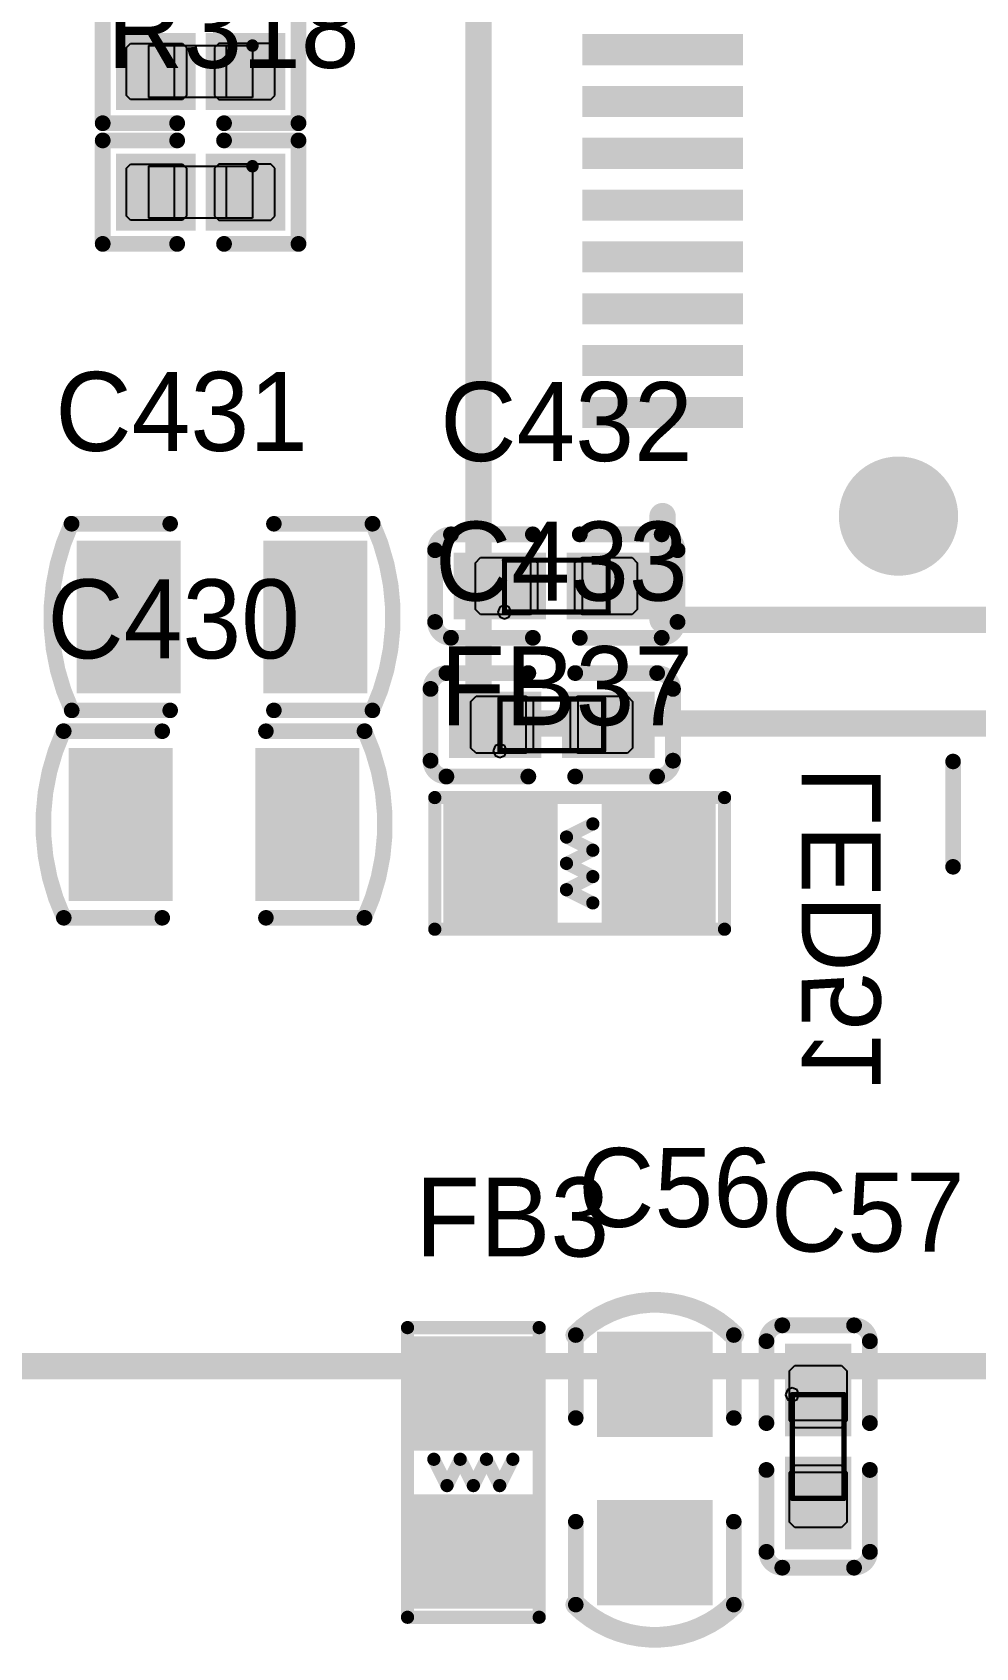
# Model space of a CAD drawing. Header units: millimetres. Extents: x 892 to 1144, y 1011 to 1123.
# Drawn here: x 927.07 to 936.17, y 1060.21 to 1075.79 of the extents above; entities that cross this region are included whole.
import ezdxf

# ---------------------------------------------------------------- set-up
doc = ezdxf.new("R2010")
doc.units = ezdxf.units.MM
for name, color, linetype in [('BottomLayer', 5, 'Continuous'), ('BottomOverlay', 54, 'Continuous'), ('BottomPaste', 16, 'Continuous'), ('BottomSolder', 6, 'Continuous'), ('Mechanical12', 56, 'Continuous'), ('Mechanical15', 56, 'Continuous'), ('Mechanical4', 56, 'Continuous'), ('Mechanical5', 56, 'Continuous'), ('Mechanical6', 56, 'Continuous'), ('MultiLayer', 9, 'Continuous'), ('TopLayer', 1, 'Continuous'), ('TopOverlay', 2, 'Continuous'), ('TopPaste', 8, 'Continuous'), ('TopSolder', 216, 'Continuous')]:
    doc.layers.add(name, color=color, linetype=linetype)

msp = doc.modelspace()

# ---------------------------------------------------------------- linework, layer by layer
at = {"layer": 'BottomLayer', "const_width": 0.575}
msp.add_lwpolyline([(935.137, 1071.125, 1), (935.712, 1071.125, 1)], format="xyb", close=True, dxfattribs=at)
at = {"layer": 'BottomLayer'}
for points in [[(933.925, 1075.475), (933.925, 1075.775), (932.375, 1075.475), (932.375, 1075.775)], [(933.925, 1074.975), (933.925, 1075.275), (932.375, 1074.975), (932.375, 1075.275)], [(933.925, 1074.475), (933.925, 1074.775), (932.375, 1074.475), (932.375, 1074.775)], [(933.925, 1073.975), (933.925, 1074.275), (932.375, 1073.975), (932.375, 1074.275)], [(933.925, 1073.475), (933.925, 1073.775), (932.375, 1073.475), (932.375, 1073.775)], [(933.925, 1072.975), (933.925, 1073.275), (932.375, 1072.975), (932.375, 1073.275)], [(933.925, 1072.475), (933.925, 1072.775), (932.375, 1072.475), (932.375, 1072.775)], [(933.925, 1071.975), (933.925, 1072.275), (932.375, 1071.975), (932.375, 1072.275)]]:
    msp.add_solid(points, dxfattribs=at)
at = {"layer": 'BottomOverlay'}
for points, const_width in [([(933.15, 1070.125), (933.15, 1071.125)], 0.254), ([(933.15, 1070.125), (938.125, 1070.125)], 0.254), ([(935.951, 1067.742), (935.951, 1068.758)], 0.15), ([(892.125, 1062.925), (937.125, 1062.925)], 0.254)]:
    msp.add_lwpolyline(points, dxfattribs=dict(at, const_width=const_width))
for points, const_width in [([(933.086, 1071.125, 1), (933.213, 1071.125, 1)], 0.127), ([(933.086, 1070.125, 1), (933.213, 1070.125, 1)], 0.127), ([(933.086, 1070.125, 1), (933.213, 1070.125, 1)], 0.127), ([(935.913, 1068.758, 1), (935.988, 1068.758, 1)], 0.075), ([(935.913, 1067.742, 1), (935.988, 1067.742, 1)], 0.075)]:
    msp.add_lwpolyline(points, format="xyb", close=True, dxfattribs=dict(at, const_width=const_width))
at = {"layer": 'BottomPaste'}
for points in [[(933.925, 1075.475), (933.925, 1075.775), (932.375, 1075.475), (932.375, 1075.775)], [(933.925, 1074.975), (933.925, 1075.275), (932.375, 1074.975), (932.375, 1075.275)], [(933.925, 1074.475), (933.925, 1074.775), (932.375, 1074.475), (932.375, 1074.775)], [(933.925, 1073.975), (933.925, 1074.275), (932.375, 1073.975), (932.375, 1074.275)], [(933.925, 1073.475), (933.925, 1073.775), (932.375, 1073.475), (932.375, 1073.775)], [(933.925, 1072.975), (933.925, 1073.275), (932.375, 1072.975), (932.375, 1073.275)], [(933.925, 1072.475), (933.925, 1072.775), (932.375, 1072.475), (932.375, 1072.775)], [(933.925, 1071.975), (933.925, 1072.275), (932.375, 1071.975), (932.375, 1072.275)]]:
    msp.add_solid(points, dxfattribs=at)
at = {"layer": 'BottomSolder', "const_width": 0.575}
msp.add_lwpolyline([(935.137, 1071.125, 1), (935.712, 1071.125, 1)], format="xyb", close=True, dxfattribs=at)
at = {"layer": 'BottomSolder'}
for points in [[(933.925, 1075.475), (933.925, 1075.775), (932.375, 1075.475), (932.375, 1075.775)], [(933.925, 1074.975), (933.925, 1075.275), (932.375, 1074.975), (932.375, 1075.275)], [(933.925, 1074.475), (933.925, 1074.775), (932.375, 1074.475), (932.375, 1074.775)], [(933.925, 1073.975), (933.925, 1074.275), (932.375, 1073.975), (932.375, 1074.275)], [(933.925, 1073.475), (933.925, 1073.775), (932.375, 1073.475), (932.375, 1073.775)], [(933.925, 1072.975), (933.925, 1073.275), (932.375, 1072.975), (932.375, 1073.275)], [(933.925, 1072.475), (933.925, 1072.775), (932.375, 1072.475), (932.375, 1072.775)], [(933.925, 1071.975), (933.925, 1072.275), (932.375, 1071.975), (932.375, 1072.275)]]:
    msp.add_solid(points, dxfattribs=at)
at = {"layer": 'Mechanical12', "const_width": 0.254}
for points in [[(931.375, 1069.125), (931.375, 1093.125)], [(931.375, 1069.125), (942.775, 1069.125)]]:
    msp.add_lwpolyline(points, dxfattribs=at)
at = {"layer": 'Mechanical12', "const_width": 0.127}
msp.add_lwpolyline([(931.311, 1069.125, 1), (931.438, 1069.125, 1)], format="xyb", close=True, dxfattribs=at)
msp.add_lwpolyline([(931.311, 1069.125, 1), (931.438, 1069.125, 1)], format="xyb", close=True, dxfattribs=at)
at = {"layer": 'Mechanical15'}
for p, q in [((931.625, 1070.2), (931.625, 1070.7)), ((931.625, 1070.7), (931.875, 1070.7)), ((931.875, 1070.7), (931.875, 1070.2)), ((932.625, 1070.7), (932.375, 1070.7)), ((932.375, 1070.7), (932.375, 1070.2)), ((932.625, 1070.2), (932.625, 1070.7)), ((931.579, 1070.246), (931.56, 1070.2)), ((931.625, 1070.265), (931.579, 1070.246)), ((931.671, 1070.246), (931.625, 1070.265)), ((931.69, 1070.2), (931.671, 1070.246)), ((931.56, 1070.2), (931.56, 1070.2)), ((931.56, 1070.2), (931.579, 1070.154)), ((931.579, 1070.154), (931.625, 1070.135)), ((931.875, 1070.2), (931.625, 1070.2)), ((931.625, 1070.135), (931.671, 1070.154)), ((931.671, 1070.154), (931.69, 1070.2)), ((931.69, 1070.2), (931.69, 1070.2)), ((932.375, 1070.2), (932.625, 1070.2)), ((931.581, 1068.862), (931.581, 1069.362)), ((931.581, 1069.362), (931.831, 1069.362)), ((931.831, 1069.362), (931.831, 1068.862)), ((932.581, 1069.362), (932.331, 1069.362)), ((932.331, 1069.362), (932.331, 1068.862)), ((932.581, 1068.862), (932.581, 1069.362)), ((931.535, 1068.908), (931.516, 1068.862)), ((931.516, 1068.862), (931.516, 1068.862)), ((931.516, 1068.862), (931.535, 1068.816)), ((931.581, 1068.927), (931.535, 1068.908)), ((931.535, 1068.816), (931.581, 1068.797)), ((931.627, 1068.908), (931.581, 1068.927)), ((931.831, 1068.862), (931.581, 1068.862)), ((931.581, 1068.797), (931.627, 1068.816)), ((931.646, 1068.862), (931.627, 1068.908)), ((931.627, 1068.816), (931.646, 1068.862)), ((931.646, 1068.862), (931.646, 1068.862)), ((932.331, 1068.862), (932.581, 1068.862)), ((934.354, 1062.696), (934.335, 1062.65)), ((934.335, 1062.65), (934.354, 1062.604)), ((934.4, 1062.715), (934.354, 1062.696)), ((934.354, 1062.604), (934.4, 1062.585)), ((934.446, 1062.696), (934.4, 1062.715)), ((934.4, 1062.715), (934.4, 1062.715)), ((934.4, 1062.4), (934.4, 1062.65)), ((934.4, 1062.65), (934.9, 1062.65)), ((934.4, 1062.585), (934.446, 1062.604)), ((934.4, 1062.585), (934.4, 1062.585)), ((934.465, 1062.65), (934.446, 1062.696)), ((934.446, 1062.604), (934.465, 1062.65)), ((934.9, 1062.65), (934.9, 1062.4)), ((934.9, 1062.4), (934.4, 1062.4)), ((934.4, 1061.9), (934.4, 1061.65)), ((934.9, 1061.9), (934.4, 1061.9)), ((934.9, 1061.65), (934.9, 1061.9)), ((934.4, 1061.65), (934.9, 1061.65))]:
    msp.add_line(p, q, dxfattribs=at)
at = {"layer": 'Mechanical15', "const_width": 0.0508}
for points in [[(931.625, 1070.7), (932.625, 1070.7)], [(931.625, 1070.2), (931.625, 1070.7)], [(932.625, 1070.2), (932.625, 1070.7)], [(931.625, 1070.2), (932.625, 1070.2)], [(931.581, 1069.362), (932.581, 1069.362)], [(931.581, 1068.862), (931.581, 1069.362)], [(932.581, 1068.862), (932.581, 1069.362)], [(931.581, 1068.862), (932.581, 1068.862)], [(934.4, 1061.65), (934.4, 1062.65)], [(934.4, 1062.65), (934.9, 1062.65)], [(934.9, 1061.65), (934.9, 1062.65)], [(934.4, 1061.65), (934.9, 1061.65)]]:
    msp.add_lwpolyline(points, dxfattribs=at)
at = {"layer": 'Mechanical15', "const_width": 0.0254}
for points in [[(931.612, 1070.7, 1), (931.638, 1070.7, 1)], [(931.612, 1070.7, 1), (931.638, 1070.7, 1)], [(932.612, 1070.7, 1), (932.638, 1070.7, 1)], [(932.612, 1070.7, 1), (932.638, 1070.7, 1)], [(931.612, 1070.2, 1), (931.638, 1070.2, 1)], [(931.612, 1070.2, 1), (931.638, 1070.2, 1)], [(932.612, 1070.2, 1), (932.638, 1070.2, 1)], [(932.612, 1070.2, 1), (932.638, 1070.2, 1)], [(931.568, 1069.362, 1), (931.594, 1069.362, 1)], [(931.568, 1069.362, 1), (931.594, 1069.362, 1)], [(932.568, 1069.362, 1), (932.594, 1069.362, 1)], [(932.568, 1069.362, 1), (932.594, 1069.362, 1)], [(931.568, 1068.862, 1), (931.594, 1068.862, 1)], [(931.568, 1068.862, 1), (931.594, 1068.862, 1)], [(932.568, 1068.862, 1), (932.594, 1068.862, 1)], [(932.568, 1068.862, 1), (932.594, 1068.862, 1)], [(934.387, 1062.65, 1), (934.413, 1062.65, 1)], [(934.387, 1062.65, 1), (934.413, 1062.65, 1)], [(934.887, 1062.65, 1), (934.913, 1062.65, 1)], [(934.887, 1062.65, 1), (934.913, 1062.65, 1)], [(934.387, 1061.65, 1), (934.413, 1061.65, 1)], [(934.387, 1061.65, 1), (934.413, 1061.65, 1)], [(934.887, 1061.65, 1), (934.913, 1061.65, 1)], [(934.887, 1061.65, 1), (934.913, 1061.65, 1)]]:
    msp.add_lwpolyline(points, format="xyb", close=True, dxfattribs=at)
at = {"layer": 'Mechanical4'}
for p, q in [((928.195, 1075.664), (929.195, 1075.664)), ((928.195, 1075.164), (928.195, 1075.664)), ((929.195, 1075.664), (929.195, 1075.164)), ((929.195, 1075.164), (928.195, 1075.164)), ((928.195, 1074.5), (929.195, 1074.5)), ((928.195, 1074), (928.195, 1074.5)), ((929.195, 1074.5), (929.195, 1074)), ((929.195, 1074), (928.195, 1074))]:
    msp.add_line(p, q, dxfattribs=at)
at = {"layer": 'Mechanical5'}
for p, q in [((928.444, 1075.664), (928.194, 1075.664)), ((928.194, 1075.664), (928.194, 1075.164)), ((928.444, 1075.164), (928.444, 1075.664)), ((928.945, 1075.664), (929.195, 1075.664)), ((928.945, 1075.164), (928.945, 1075.664)), ((929.195, 1075.664), (929.195, 1075.164)), ((928.194, 1075.164), (928.444, 1075.164)), ((929.195, 1075.164), (928.945, 1075.164)), ((928.444, 1074.5), (928.194, 1074.5)), ((928.194, 1074.5), (928.194, 1074)), ((928.444, 1074), (928.444, 1074.5)), ((928.945, 1074.5), (929.195, 1074.5)), ((928.945, 1074), (928.945, 1074.5)), ((929.195, 1074.5), (929.195, 1074)), ((928.194, 1074), (928.444, 1074)), ((929.195, 1074), (928.945, 1074))]:
    msp.add_line(p, q, dxfattribs=at)
at = {"layer": 'Mechanical6'}
for points, const_width in [([(929.225, 1075.664, 1), (929.165, 1075.664, 1)], 0.06), ([(929.15, 1075.664, 1), (929.18, 1075.664, 1)], 0.03), ([(929.21, 1075.664, 1), (929.24, 1075.664, 1)], 0.03), ([(929.225, 1074.5, 1), (929.165, 1074.5, 1)], 0.06), ([(929.15, 1074.5, 1), (929.18, 1074.5, 1)], 0.03), ([(929.21, 1074.5, 1), (929.24, 1074.5, 1)], 0.03)]:
    msp.add_lwpolyline(points, format="xyb", close=True, dxfattribs=dict(at, const_width=const_width))
at = {"layer": 'MultiLayer', "const_width": 0.575}
msp.add_lwpolyline([(935.137, 1071.125, 1), (935.712, 1071.125, 1)], format="xyb", close=True, dxfattribs=at)
at = {"layer": 'TopLayer', "const_width": 0.575}
msp.add_lwpolyline([(935.137, 1071.125, 1), (935.712, 1071.125, 1)], format="xyb", close=True, dxfattribs=at)
at = {"layer": 'TopLayer'}
for points in [[(928.545, 1075.684), (927.979, 1075.684), (928.545, 1075.144), (927.979, 1075.144)], [(929.411, 1075.684), (928.845, 1075.684), (929.411, 1075.144), (928.845, 1075.144)], [(928.545, 1074.52), (927.979, 1074.52), (928.545, 1073.98), (927.979, 1073.98)], [(929.411, 1074.52), (928.845, 1074.52), (929.411, 1073.98), (928.845, 1073.98)], [(927.602, 1069.516), (928.402, 1069.516), (927.602, 1070.786), (928.402, 1070.786)], [(929.402, 1069.516), (930.202, 1069.516), (929.402, 1070.786), (930.202, 1070.786)], [(931.185, 1070.18), (931.975, 1070.18), (931.185, 1070.72), (931.975, 1070.72)], [(932.275, 1070.18), (933.065, 1070.18), (932.275, 1070.72), (933.065, 1070.72)], [(931.141, 1068.842), (931.931, 1068.842), (931.141, 1069.382), (931.931, 1069.382)], [(932.231, 1068.842), (933.021, 1068.842), (932.231, 1069.382), (933.021, 1069.382)], [(927.525, 1067.515), (928.325, 1067.515), (927.525, 1068.785), (928.325, 1068.785)], [(929.325, 1067.515), (930.125, 1067.515), (929.325, 1068.785), (930.125, 1068.785)], [(931.139, 1068.283), (931.139, 1067.267), (932.038, 1068.283), (932.038, 1067.267)], [(932.663, 1068.283), (932.663, 1067.267), (933.562, 1068.283), (933.562, 1067.267)], [(930.817, 1062.213), (931.833, 1062.213), (930.817, 1063.112), (931.833, 1063.112)], [(932.618, 1062.343), (933.532, 1062.343), (932.618, 1063.155), (933.532, 1063.155)], [(934.38, 1063.09), (934.38, 1062.3), (934.92, 1063.09), (934.92, 1062.3)], [(934.38, 1062), (934.38, 1061.21), (934.92, 1062), (934.92, 1061.21)], [(930.817, 1060.689), (931.833, 1060.689), (930.817, 1061.588), (931.833, 1061.588)], [(932.618, 1060.719), (933.532, 1060.719), (932.618, 1061.531), (933.532, 1061.531)]]:
    msp.add_solid(points, dxfattribs=at)
at = {"layer": 'TopOverlay'}
for points, const_width in [([(927.751, 1074.915), (927.751, 1075.913)], 0.152), ([(929.639, 1074.915), (929.639, 1075.913)], 0.152), ([(927.751, 1074.915), (928.469, 1074.915)], 0.152), ([(928.921, 1074.915), (929.639, 1074.915)], 0.152), ([(927.751, 1074.749), (928.469, 1074.749)], 0.152), ([(927.751, 1073.751), (927.751, 1074.749)], 0.152), ([(928.921, 1074.749), (929.639, 1074.749)], 0.152), ([(929.639, 1073.751), (929.639, 1074.749)], 0.152), ([(927.751, 1073.751), (928.469, 1073.751)], 0.152), ([(928.921, 1073.751), (929.639, 1073.751)], 0.152), ([(927.452, 1071.051), (928.402, 1071.051)], 0.15), ([(929.402, 1071.051), (930.352, 1071.051)], 0.15), ([(931.109, 1070.949), (931.899, 1070.949)], 0.152), ([(932.351, 1070.949), (933.141, 1070.949)], 0.152), ([(930.956, 1070.104), (930.956, 1070.796)], 0.152), ([(933.294, 1070.104), (933.294, 1070.796)], 0.152), ([(931.109, 1069.951), (931.899, 1069.951)], 0.152), ([(932.351, 1069.951), (933.141, 1069.951)], 0.152), ([(931.065, 1069.611), (931.855, 1069.611)], 0.152), ([(932.307, 1069.611), (933.097, 1069.611)], 0.152), ([(930.912, 1068.766), (930.912, 1069.458)], 0.152), ([(933.25, 1068.766), (933.25, 1069.458)], 0.152), ([(927.452, 1069.251), (928.402, 1069.251)], 0.15), ([(929.402, 1069.251), (930.352, 1069.251)], 0.15), ([(927.375, 1069.05), (928.325, 1069.05)], 0.15), ([(929.325, 1069.05), (930.275, 1069.05)], 0.15), ([(931.065, 1068.613), (931.855, 1068.613)], 0.152), ([(932.307, 1068.613), (933.097, 1068.613)], 0.152), ([(930.953, 1067.14), (930.953, 1068.41)], 0.127), ([(930.953, 1068.41), (933.747, 1068.41)], 0.127), ([(933.747, 1067.14), (933.747, 1068.41)], 0.127), ([(932.223, 1068.029), (932.477, 1068.156)], 0.127), ([(932.223, 1068.029), (932.477, 1067.902)], 0.127), ([(932.223, 1067.775), (932.477, 1067.902)], 0.127), ([(932.223, 1067.775), (932.477, 1067.648)], 0.127), ([(932.223, 1067.521), (932.477, 1067.648)], 0.127), ([(932.223, 1067.521), (932.477, 1067.394)], 0.127), ([(927.375, 1067.25), (928.325, 1067.25)], 0.15), ([(929.325, 1067.25), (930.275, 1067.25)], 0.15), ([(930.953, 1067.14), (933.747, 1067.14)], 0.127), ([(930.69, 1060.503), (930.69, 1063.297)], 0.127), ([(930.69, 1063.297), (931.96, 1063.297)], 0.127), ([(931.96, 1060.503), (931.96, 1063.297)], 0.127), ([(934.304, 1063.319), (934.996, 1063.319)], 0.152), ([(932.313, 1062.425), (932.313, 1063.225)], 0.15), ([(933.837, 1062.425), (933.837, 1063.225)], 0.15), ([(934.151, 1062.376), (934.151, 1063.166)], 0.152), ([(935.149, 1062.376), (935.149, 1063.166)], 0.152), ([(930.944, 1062.027), (931.071, 1061.773)], 0.127), ([(931.071, 1061.773), (931.198, 1062.027)], 0.127), ([(931.198, 1062.027), (931.325, 1061.773)], 0.127), ([(931.325, 1061.773), (931.452, 1062.027)], 0.127), ([(931.452, 1062.027), (931.579, 1061.773)], 0.127), ([(931.579, 1061.773), (931.706, 1062.027)], 0.127), ([(934.151, 1061.134), (934.151, 1061.924)], 0.152), ([(935.149, 1061.134), (935.149, 1061.924)], 0.152), ([(932.313, 1060.625), (932.313, 1061.425)], 0.15), ([(933.837, 1060.625), (933.837, 1061.425)], 0.15), ([(934.304, 1060.981), (934.996, 1060.981)], 0.152), ([(930.69, 1060.503), (931.96, 1060.503)], 0.127)]:
    msp.add_lwpolyline(points, dxfattribs=dict(at, const_width=const_width))
for points, const_width in [([(927.713, 1074.915, 1), (927.789, 1074.915, 1)], 0.0762), ([(927.713, 1074.915, 1), (927.789, 1074.915, 1)], 0.0762), ([(928.431, 1074.915, 1), (928.507, 1074.915, 1)], 0.0762), ([(928.883, 1074.915, 1), (928.959, 1074.915, 1)], 0.0762), ([(929.601, 1074.915, 1), (929.677, 1074.915, 1)], 0.0762), ([(929.601, 1074.915, 1), (929.677, 1074.915, 1)], 0.0762), ([(927.713, 1074.749, 1), (927.789, 1074.749, 1)], 0.0762), ([(927.713, 1074.749, 1), (927.789, 1074.749, 1)], 0.0762), ([(928.431, 1074.749, 1), (928.507, 1074.749, 1)], 0.0762), ([(928.883, 1074.749, 1), (928.959, 1074.749, 1)], 0.0762), ([(929.601, 1074.749, 1), (929.677, 1074.749, 1)], 0.0762), ([(929.601, 1074.749, 1), (929.677, 1074.749, 1)], 0.0762), ([(927.713, 1073.751, 1), (927.789, 1073.751, 1)], 0.0762), ([(927.713, 1073.751, 1), (927.789, 1073.751, 1)], 0.0762), ([(928.431, 1073.751, 1), (928.507, 1073.751, 1)], 0.0762), ([(928.883, 1073.751, 1), (928.959, 1073.751, 1)], 0.0762), ([(929.601, 1073.751, 1), (929.677, 1073.751, 1)], 0.0762), ([(929.601, 1073.751, 1), (929.677, 1073.751, 1)], 0.0762), ([(927.412, 1071.052, 1), (927.487, 1071.052, 1)], 0.075), ([(927.414, 1071.051, 1), (927.489, 1071.051, 1)], 0.075), ([(928.364, 1071.051, 1), (928.439, 1071.051, 1)], 0.075), ([(929.364, 1071.051, 1), (929.439, 1071.051, 1)], 0.075), ([(930.314, 1071.051, 1), (930.389, 1071.051, 1)], 0.075), ([(930.317, 1071.052, 1), (930.392, 1071.052, 1)], 0.075), ([(931.071, 1070.949, 1), (931.147, 1070.949, 1)], 0.0762), ([(931.071, 1070.949, 1), (931.147, 1070.949, 1)], 0.0762), ([(931.861, 1070.949, 1), (931.937, 1070.949, 1)], 0.0762), ([(932.313, 1070.949, 1), (932.389, 1070.949, 1)], 0.0762), ([(933.103, 1070.949, 1), (933.179, 1070.949, 1)], 0.0762), ([(933.103, 1070.949, 1), (933.179, 1070.949, 1)], 0.0762), ([(930.918, 1070.796, 1), (930.994, 1070.796, 1)], 0.0762), ([(930.918, 1070.796, 1), (930.994, 1070.796, 1)], 0.0762), ([(933.256, 1070.796, 1), (933.332, 1070.796, 1)], 0.0762), ([(933.256, 1070.796, 1), (933.332, 1070.796, 1)], 0.0762), ([(930.918, 1070.104, 1), (930.994, 1070.104, 1)], 0.0762), ([(930.918, 1070.104, 1), (930.994, 1070.104, 1)], 0.0762), ([(933.256, 1070.104, 1), (933.332, 1070.104, 1)], 0.0762), ([(933.256, 1070.104, 1), (933.332, 1070.104, 1)], 0.0762), ([(931.071, 1069.951, 1), (931.147, 1069.951, 1)], 0.0762), ([(931.071, 1069.951, 1), (931.147, 1069.951, 1)], 0.0762), ([(931.861, 1069.951, 1), (931.937, 1069.951, 1)], 0.0762), ([(932.313, 1069.951, 1), (932.389, 1069.951, 1)], 0.0762), ([(933.103, 1069.951, 1), (933.179, 1069.951, 1)], 0.0762), ([(933.103, 1069.951, 1), (933.179, 1069.951, 1)], 0.0762), ([(931.027, 1069.611, 1), (931.103, 1069.611, 1)], 0.0762), ([(931.027, 1069.611, 1), (931.103, 1069.611, 1)], 0.0762), ([(931.817, 1069.611, 1), (931.893, 1069.611, 1)], 0.0762), ([(932.269, 1069.611, 1), (932.345, 1069.611, 1)], 0.0762), ([(933.059, 1069.611, 1), (933.135, 1069.611, 1)], 0.0762), ([(933.059, 1069.611, 1), (933.135, 1069.611, 1)], 0.0762), ([(930.874, 1069.458, 1), (930.95, 1069.458, 1)], 0.0762), ([(930.874, 1069.458, 1), (930.95, 1069.458, 1)], 0.0762), ([(933.212, 1069.458, 1), (933.288, 1069.458, 1)], 0.0762), ([(933.212, 1069.458, 1), (933.288, 1069.458, 1)], 0.0762), ([(927.414, 1069.251, 1), (927.489, 1069.251, 1)], 0.075), ([(927.415, 1069.251, 1), (927.49, 1069.251, 1)], 0.075), ([(928.364, 1069.251, 1), (928.439, 1069.251, 1)], 0.075), ([(929.364, 1069.251, 1), (929.439, 1069.251, 1)], 0.075), ([(930.314, 1069.251, 1), (930.389, 1069.251, 1)], 0.075), ([(930.314, 1069.251, 1), (930.389, 1069.251, 1)], 0.075), ([(927.335, 1069.051, 1), (927.41, 1069.051, 1)], 0.075), ([(927.338, 1069.05, 1), (927.413, 1069.05, 1)], 0.075), ([(928.288, 1069.05, 1), (928.363, 1069.05, 1)], 0.075), ([(929.287, 1069.05, 1), (929.362, 1069.05, 1)], 0.075), ([(930.237, 1069.05, 1), (930.313, 1069.05, 1)], 0.075), ([(930.24, 1069.051, 1), (930.315, 1069.051, 1)], 0.075), ([(930.874, 1068.766, 1), (930.95, 1068.766, 1)], 0.0762), ([(930.874, 1068.766, 1), (930.95, 1068.766, 1)], 0.0762), ([(933.212, 1068.766, 1), (933.288, 1068.766, 1)], 0.0762), ([(933.212, 1068.766, 1), (933.288, 1068.766, 1)], 0.0762), ([(931.027, 1068.613, 1), (931.103, 1068.613, 1)], 0.0762), ([(931.027, 1068.613, 1), (931.103, 1068.613, 1)], 0.0762), ([(931.817, 1068.613, 1), (931.893, 1068.613, 1)], 0.0762), ([(932.269, 1068.613, 1), (932.345, 1068.613, 1)], 0.0762), ([(933.059, 1068.613, 1), (933.135, 1068.613, 1)], 0.0762), ([(933.059, 1068.613, 1), (933.135, 1068.613, 1)], 0.0762), ([(930.921, 1068.41, 1), (930.985, 1068.41, 1)], 0.0635), ([(930.921, 1068.41, 1), (930.985, 1068.41, 1)], 0.0635), ([(933.715, 1068.41, 1), (933.779, 1068.41, 1)], 0.0635), ([(933.715, 1068.41, 1), (933.779, 1068.41, 1)], 0.0635), ([(932.445, 1068.156, 1), (932.509, 1068.156, 1)], 0.0635), ([(932.191, 1068.029, 1), (932.255, 1068.029, 1)], 0.0635), ([(932.191, 1068.029, 1), (932.255, 1068.029, 1)], 0.0635), ([(932.445, 1067.902, 1), (932.509, 1067.902, 1)], 0.0635), ([(932.445, 1067.902, 1), (932.509, 1067.902, 1)], 0.0635), ([(932.191, 1067.775, 1), (932.255, 1067.775, 1)], 0.0635), ([(932.191, 1067.775, 1), (932.255, 1067.775, 1)], 0.0635), ([(932.191, 1067.521, 1), (932.255, 1067.521, 1)], 0.0635), ([(932.191, 1067.521, 1), (932.255, 1067.521, 1)], 0.0635), ([(932.445, 1067.648, 1), (932.509, 1067.648, 1)], 0.0635), ([(932.445, 1067.648, 1), (932.509, 1067.648, 1)], 0.0635), ([(932.445, 1067.394, 1), (932.509, 1067.394, 1)], 0.0635), ([(927.338, 1067.25, 1), (927.413, 1067.25, 1)], 0.075), ([(927.338, 1067.25, 1), (927.413, 1067.25, 1)], 0.075), ([(928.288, 1067.25, 1), (928.363, 1067.25, 1)], 0.075), ([(929.287, 1067.25, 1), (929.362, 1067.25, 1)], 0.075), ([(930.237, 1067.25, 1), (930.312, 1067.25, 1)], 0.075), ([(930.237, 1067.25, 1), (930.313, 1067.25, 1)], 0.075), ([(930.921, 1067.14, 1), (930.985, 1067.14, 1)], 0.0635), ([(930.921, 1067.14, 1), (930.985, 1067.14, 1)], 0.0635), ([(933.715, 1067.14, 1), (933.779, 1067.14, 1)], 0.0635), ([(933.715, 1067.14, 1), (933.779, 1067.14, 1)], 0.0635), ([(930.658, 1063.297, 1), (930.722, 1063.297, 1)], 0.0635), ([(930.658, 1063.297, 1), (930.722, 1063.297, 1)], 0.0635), ([(931.928, 1063.297, 1), (931.992, 1063.297, 1)], 0.0635), ([(931.928, 1063.297, 1), (931.992, 1063.297, 1)], 0.0635), ([(934.266, 1063.319, 1), (934.342, 1063.319, 1)], 0.0762), ([(934.266, 1063.319, 1), (934.342, 1063.319, 1)], 0.0762), ([(934.958, 1063.319, 1), (935.034, 1063.319, 1)], 0.0762), ([(934.958, 1063.319, 1), (935.034, 1063.319, 1)], 0.0762), ([(932.263, 1063.225, 1), (932.363, 1063.225, 1)], 0.1), ([(932.275, 1063.225, 1), (932.35, 1063.225, 1)], 0.075), ([(933.787, 1063.225, 1), (933.887, 1063.225, 1)], 0.1), ([(933.799, 1063.225, 1), (933.874, 1063.225, 1)], 0.075), ([(934.113, 1063.166, 1), (934.189, 1063.166, 1)], 0.0762), ([(934.113, 1063.166, 1), (934.189, 1063.166, 1)], 0.0762), ([(935.11, 1063.166, 1), (935.187, 1063.166, 1)], 0.0762), ([(935.11, 1063.166, 1), (935.187, 1063.166, 1)], 0.0762), ([(932.275, 1062.425, 1), (932.35, 1062.425, 1)], 0.075), ([(933.799, 1062.425, 1), (933.874, 1062.425, 1)], 0.075), ([(934.113, 1062.376, 1), (934.189, 1062.376, 1)], 0.0762), ([(935.11, 1062.376, 1), (935.187, 1062.376, 1)], 0.0762), ([(930.912, 1062.027, 1), (930.976, 1062.027, 1)], 0.0635), ([(931.166, 1062.027, 1), (931.23, 1062.027, 1)], 0.0635), ([(931.166, 1062.027, 1), (931.23, 1062.027, 1)], 0.0635), ([(931.42, 1062.027, 1), (931.484, 1062.027, 1)], 0.0635), ([(931.42, 1062.027, 1), (931.484, 1062.027, 1)], 0.0635), ([(931.674, 1062.027, 1), (931.738, 1062.027, 1)], 0.0635), ([(934.113, 1061.924, 1), (934.189, 1061.924, 1)], 0.0762), ([(935.11, 1061.924, 1), (935.187, 1061.924, 1)], 0.0762), ([(931.039, 1061.773, 1), (931.103, 1061.773, 1)], 0.0635), ([(931.039, 1061.773, 1), (931.103, 1061.773, 1)], 0.0635), ([(931.293, 1061.773, 1), (931.357, 1061.773, 1)], 0.0635), ([(931.293, 1061.773, 1), (931.357, 1061.773, 1)], 0.0635), ([(931.547, 1061.773, 1), (931.611, 1061.773, 1)], 0.0635), ([(931.547, 1061.773, 1), (931.611, 1061.773, 1)], 0.0635), ([(932.275, 1061.425, 1), (932.35, 1061.425, 1)], 0.075), ([(933.799, 1061.425, 1), (933.874, 1061.425, 1)], 0.075), ([(934.113, 1061.134, 1), (934.189, 1061.134, 1)], 0.0762), ([(934.113, 1061.134, 1), (934.189, 1061.134, 1)], 0.0762), ([(935.11, 1061.134, 1), (935.187, 1061.134, 1)], 0.0762), ([(935.11, 1061.134, 1), (935.187, 1061.134, 1)], 0.0762), ([(934.266, 1060.981, 1), (934.342, 1060.981, 1)], 0.0762), ([(934.266, 1060.981, 1), (934.342, 1060.981, 1)], 0.0762), ([(934.958, 1060.981, 1), (935.034, 1060.981, 1)], 0.0762), ([(934.958, 1060.981, 1), (935.034, 1060.981, 1)], 0.0762), ([(932.263, 1060.625, 1), (932.363, 1060.625, 1)], 0.1), ([(933.787, 1060.625, 1), (933.887, 1060.625, 1)], 0.1), ([(930.658, 1060.503, 1), (930.722, 1060.503, 1)], 0.0635), ([(930.658, 1060.503, 1), (930.722, 1060.503, 1)], 0.0635), ([(931.928, 1060.503, 1), (931.992, 1060.503, 1)], 0.0635), ([(931.928, 1060.503, 1), (931.992, 1060.503, 1)], 0.0635), ([(932.275, 1060.625, 1), (932.35, 1060.625, 1)], 0.075), ([(933.799, 1060.625, 1), (933.874, 1060.625, 1)], 0.075)]:
    msp.add_lwpolyline(points, format="xyb", close=True, dxfattribs=dict(at, const_width=const_width))
for points, const_width in [([(927.453, 1069.251, -0.21896), (927.45, 1071.052)], 0.15), ([(930.354, 1071.052, -0.21896), (930.351, 1069.251)], 0.15), ([(930.956, 1070.796, -0.414214), (931.109, 1070.949)], 0.152), ([(933.141, 1070.949, -0.414214), (933.294, 1070.796)], 0.152), ([(931.109, 1069.951, -0.414214), (930.956, 1070.104)], 0.152), ([(933.294, 1070.104, -0.414214), (933.141, 1069.951)], 0.152), ([(930.912, 1069.458, -0.414214), (931.065, 1069.611)], 0.152), ([(933.097, 1069.611, -0.414214), (933.25, 1069.458)], 0.152), ([(927.376, 1067.25, -0.21896), (927.373, 1069.051)], 0.15), ([(930.277, 1069.051, -0.21896), (930.274, 1067.25)], 0.15), ([(931.065, 1068.613, -0.414214), (930.912, 1068.766)], 0.152), ([(933.25, 1068.766, -0.414214), (933.097, 1068.613)], 0.152), ([(932.313, 1063.225, -0.414214), (933.837, 1063.225)], 0.2), ([(934.151, 1063.166, -0.414214), (934.304, 1063.319)], 0.152), ([(934.996, 1063.319, -0.414214), (935.149, 1063.166)], 0.152), ([(934.304, 1060.981, -0.414214), (934.151, 1061.134)], 0.152), ([(935.149, 1061.134, -0.414214), (934.996, 1060.981)], 0.152), ([(933.837, 1060.625, -0.414214), (932.313, 1060.625)], 0.2)]:
    msp.add_lwpolyline(points, format="xyb", dxfattribs=dict(at, const_width=const_width))
at = {"layer": 'TopPaste'}
for p, q in [((927.979, 1075.644), (928.019, 1075.684)), ((928.019, 1075.684), (928.52, 1075.684)), ((928.52, 1075.684), (928.56, 1075.644)), ((928.87, 1075.684), (928.83, 1075.644)), ((929.371, 1075.684), (928.87, 1075.684)), ((929.411, 1075.644), (929.371, 1075.684)), ((927.979, 1075.184), (927.979, 1075.644)), ((928.56, 1075.644), (928.56, 1075.184)), ((928.83, 1075.644), (928.83, 1075.184)), ((929.411, 1075.184), (929.411, 1075.644)), ((928.019, 1075.144), (927.979, 1075.184)), ((928.52, 1075.144), (928.019, 1075.144)), ((928.56, 1075.184), (928.52, 1075.144)), ((928.83, 1075.184), (928.87, 1075.144)), ((928.87, 1075.144), (929.371, 1075.144)), ((929.371, 1075.144), (929.411, 1075.184)), ((927.979, 1074.48), (928.019, 1074.52)), ((927.979, 1074.02), (927.979, 1074.48)), ((928.019, 1074.52), (928.52, 1074.52)), ((928.52, 1074.52), (928.56, 1074.48)), ((928.56, 1074.48), (928.56, 1074.02)), ((928.87, 1074.52), (928.83, 1074.48)), ((928.83, 1074.48), (928.83, 1074.02)), ((929.371, 1074.52), (928.87, 1074.52)), ((929.411, 1074.48), (929.371, 1074.52)), ((929.411, 1074.02), (929.411, 1074.48)), ((928.019, 1073.98), (927.979, 1074.02)), ((928.52, 1073.98), (928.019, 1073.98)), ((928.56, 1074.02), (928.52, 1073.98)), ((928.83, 1074.02), (928.87, 1073.98)), ((928.87, 1073.98), (929.371, 1073.98)), ((929.371, 1073.98), (929.411, 1074.02)), ((931.345, 1070.675), (931.395, 1070.725)), ((931.395, 1070.725), (931.875, 1070.725)), ((931.875, 1070.725), (931.945, 1070.675)), ((932.305, 1070.675), (932.375, 1070.725)), ((932.375, 1070.725), (932.855, 1070.725)), ((932.855, 1070.725), (932.905, 1070.675)), ((931.345, 1070.225), (931.345, 1070.675)), ((931.945, 1070.675), (931.945, 1070.225)), ((932.305, 1070.225), (932.305, 1070.675)), ((932.905, 1070.675), (932.905, 1070.225)), ((931.395, 1070.175), (931.345, 1070.225)), ((931.945, 1070.225), (931.875, 1070.175)), ((932.375, 1070.175), (932.305, 1070.225)), ((932.905, 1070.225), (932.855, 1070.175)), ((931.875, 1070.175), (931.395, 1070.175)), ((932.855, 1070.175), (932.375, 1070.175)), ((931.301, 1069.337), (931.351, 1069.387)), ((931.301, 1068.887), (931.301, 1069.337)), ((931.351, 1069.387), (931.831, 1069.387)), ((931.831, 1069.387), (931.901, 1069.337)), ((931.901, 1069.337), (931.901, 1068.887)), ((932.261, 1069.337), (932.331, 1069.387)), ((932.261, 1068.887), (932.261, 1069.337)), ((932.331, 1069.387), (932.811, 1069.387)), ((932.811, 1069.387), (932.861, 1069.337)), ((932.861, 1069.337), (932.861, 1068.887)), ((931.351, 1068.837), (931.301, 1068.887)), ((931.831, 1068.837), (931.351, 1068.837)), ((931.901, 1068.887), (931.831, 1068.837)), ((932.331, 1068.837), (932.261, 1068.887)), ((932.811, 1068.837), (932.331, 1068.837)), ((932.861, 1068.887), (932.811, 1068.837)), ((934.375, 1062.88), (934.425, 1062.93)), ((934.425, 1062.93), (934.875, 1062.93)), ((934.875, 1062.93), (934.925, 1062.88)), ((934.375, 1062.4), (934.375, 1062.88)), ((934.925, 1062.88), (934.925, 1062.4)), ((934.425, 1062.33), (934.375, 1062.4)), ((934.875, 1062.33), (934.425, 1062.33)), ((934.925, 1062.4), (934.875, 1062.33)), ((934.375, 1061.9), (934.425, 1061.97)), ((934.425, 1061.97), (934.875, 1061.97)), ((934.875, 1061.97), (934.925, 1061.9)), ((934.375, 1061.42), (934.375, 1061.9)), ((934.925, 1061.9), (934.925, 1061.42)), ((934.425, 1061.37), (934.375, 1061.42)), ((934.875, 1061.37), (934.425, 1061.37)), ((934.925, 1061.42), (934.875, 1061.37))]:
    msp.add_line(p, q, dxfattribs=at)
for points in [[(928.545, 1075.684), (927.979, 1075.684), (928.545, 1075.144), (927.979, 1075.144)], [(929.411, 1075.684), (928.845, 1075.684), (929.411, 1075.144), (928.845, 1075.144)], [(928.545, 1074.52), (927.979, 1074.52), (928.545, 1073.98), (927.979, 1073.98)], [(929.411, 1074.52), (928.845, 1074.52), (929.411, 1073.98), (928.845, 1073.98)], [(927.602, 1069.516), (928.402, 1069.516), (927.602, 1070.786), (928.402, 1070.786)], [(929.402, 1069.516), (930.202, 1069.516), (929.402, 1070.786), (930.202, 1070.786)], [(931.185, 1070.18), (931.975, 1070.18), (931.185, 1070.72), (931.975, 1070.72)], [(932.275, 1070.18), (933.065, 1070.18), (932.275, 1070.72), (933.065, 1070.72)], [(931.141, 1068.842), (931.931, 1068.842), (931.141, 1069.382), (931.931, 1069.382)], [(932.231, 1068.842), (933.021, 1068.842), (932.231, 1069.382), (933.021, 1069.382)], [(927.525, 1067.515), (928.325, 1067.515), (927.525, 1068.785), (928.325, 1068.785)], [(929.325, 1067.515), (930.125, 1067.515), (929.325, 1068.785), (930.125, 1068.785)], [(931.139, 1068.283), (931.139, 1067.267), (932.038, 1068.283), (932.038, 1067.267)], [(932.663, 1068.283), (932.663, 1067.267), (933.562, 1068.283), (933.562, 1067.267)], [(930.817, 1062.213), (931.833, 1062.213), (930.817, 1063.112), (931.833, 1063.112)], [(932.618, 1062.343), (933.532, 1062.343), (932.618, 1063.155), (933.532, 1063.155)], [(934.38, 1063.09), (934.38, 1062.3), (934.92, 1063.09), (934.92, 1062.3)], [(934.38, 1062), (934.38, 1061.21), (934.92, 1062), (934.92, 1061.21)], [(930.817, 1060.689), (931.833, 1060.689), (930.817, 1061.588), (931.833, 1061.588)], [(932.618, 1060.719), (933.532, 1060.719), (932.618, 1061.531), (933.532, 1061.531)]]:
    msp.add_solid(points, dxfattribs=at)
at = {"layer": 'TopSolder', "const_width": 0.575}
msp.add_lwpolyline([(935.137, 1071.125, 1), (935.712, 1071.125, 1)], format="xyb", close=True, dxfattribs=at)
at = {"layer": 'TopSolder'}
for points in [[(928.647, 1075.786), (927.878, 1075.786), (928.647, 1075.042), (927.878, 1075.042)], [(929.512, 1075.786), (928.743, 1075.786), (929.512, 1075.042), (928.743, 1075.042)], [(928.647, 1074.622), (927.878, 1074.622), (928.647, 1073.878), (927.878, 1073.878)], [(929.512, 1074.622), (928.743, 1074.622), (929.512, 1073.878), (928.743, 1073.878)], [(927.5, 1069.414), (928.504, 1069.414), (927.5, 1070.888), (928.504, 1070.888)], [(929.3, 1069.414), (930.304, 1069.414), (929.3, 1070.888), (930.304, 1070.888)], [(931.134, 1070.129), (932.026, 1070.129), (931.134, 1070.771), (932.026, 1070.771)], [(932.224, 1070.129), (933.116, 1070.129), (932.224, 1070.771), (933.116, 1070.771)], [(931.09, 1068.791), (931.982, 1068.791), (931.09, 1069.433), (931.982, 1069.433)], [(932.18, 1068.791), (933.072, 1068.791), (932.18, 1069.433), (933.072, 1069.433)], [(927.423, 1067.413), (928.427, 1067.413), (927.423, 1068.887), (928.427, 1068.887)], [(929.223, 1067.413), (930.227, 1067.413), (929.223, 1068.887), (930.227, 1068.887)], [(931.037, 1068.385), (931.037, 1067.165), (932.139, 1068.385), (932.139, 1067.165)], [(932.561, 1068.385), (932.561, 1067.165), (933.663, 1068.385), (933.663, 1067.165)], [(930.715, 1062.111), (931.935, 1062.111), (930.715, 1063.213), (931.935, 1063.213)], [(932.516, 1062.241), (933.634, 1062.241), (932.516, 1063.257), (933.634, 1063.257)], [(934.329, 1063.141), (934.329, 1062.249), (934.971, 1063.141), (934.971, 1062.249)], [(934.329, 1062.051), (934.329, 1061.159), (934.971, 1062.051), (934.971, 1061.159)], [(930.715, 1060.587), (931.935, 1060.587), (930.715, 1061.689), (931.935, 1061.689)], [(932.516, 1060.617), (933.634, 1060.617), (932.516, 1061.633), (933.634, 1061.633)]]:
    msp.add_solid(points, dxfattribs=at)

# ---------------------------------------------------------------- texts
at = {"layer": 'BottomOverlay', "text_generation_flag": 2}
msp.add_text('LED51', height=0.762, rotation=90, dxfattribs=at).set_placement((935.252, 1068.712))
at = {"layer": 'TopOverlay'}
for s, p in [('R318', (927.792, 1075.449)), ('C431', (927.294, 1071.754)), ('C432', (931.005, 1071.656)), ('C433', (930.955, 1070.31)), ('C430', (927.217, 1069.753)), ('FB37', (931.008, 1069.108)), ('C56', (932.335, 1064.268)), ('C57', (934.194, 1064.031)), ('FB3', (930.766, 1063.983))]:
    msp.add_text(s, height=0.762, dxfattribs=at).set_placement(p)

doc.saveas('drawing.dxf')
